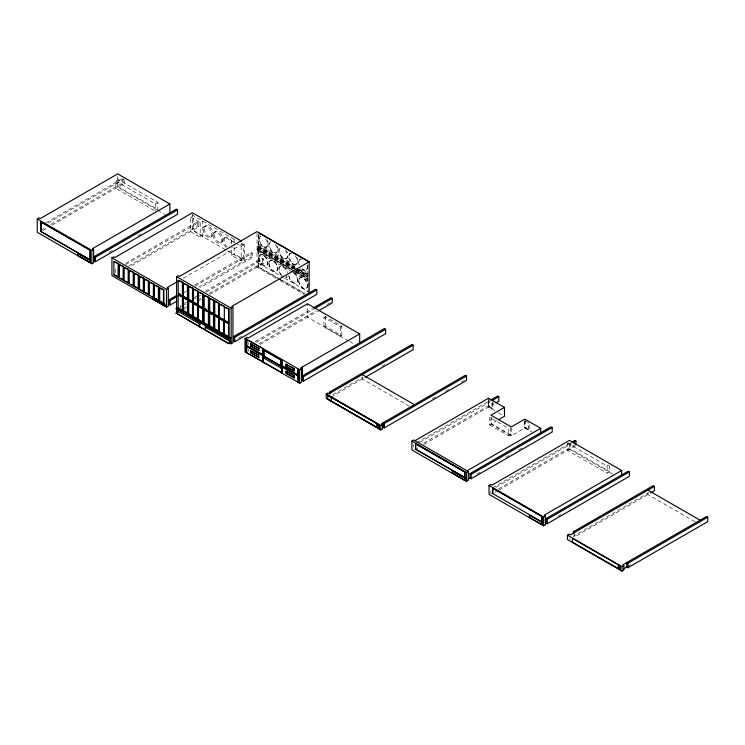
<?xml version="1.0" encoding="UTF-8"?>
<svg xmlns="http://www.w3.org/2000/svg" width="745" height="745" viewBox="0 0 745 745"><rect width="100%" height="100%" fill="white"/><g stroke="black" fill="none" stroke-linecap="round" stroke-linejoin="round"><path stroke-width="0.56" stroke-dasharray="3.73 2.79" d="M154.299 210.518L115.894 188.345L115.894 181.175L118.483 179.685L157.875 202.426L157.875 209.587L118.483 186.846L118.483 179.685M45.873 222.857L121.966 178.921M48.043 222.997L124.164 179.042M40.863 230.196L45.873 227.309M50.874 224.413L122.962 182.795L124.164 183.493L124.164 180.15M43.061 230.317L48.043 227.449M52.02 225.148L124.164 183.493M115.894 181.175L155.286 203.925L157.875 202.426M109.161 252.387L113.138 250.097M138.021 235.727L141.997 233.427M190.58 217.084L200.219 222.643L202.808 221.153L202.808 235.755L200.219 237.255L190.58 231.686L190.58 217.084L193.169 215.584L237.022 240.905M125.56 263.311L197.649 221.693L198.859 222.383L198.859 226.834L130.692 266.198M125.709 264.615L198.859 222.383M128.568 266.03L197.649 226.145L198.859 226.834M204.363 226.527L205.564 225.828M214.271 232.244L215.482 231.555M210.574 237.292L211.785 236.603M224.189 237.972L225.39 237.273A6.221 3.595 60 0 1 232.747 243.801M220.492 243.019L221.693 242.321M231.537 244.099L231.537 240.728L234.126 239.229L234.126 242.6M183.205 278.304L244.546 242.879L244.546 260.685L226.489 250.264M235.392 242.954L241.175 246.297L243.764 244.798L243.764 259.4L241.175 260.899L231.537 255.33L231.537 248.597M260.163 236.407L260.648 236.128A6.221 3.595 60 0 0 260.927 243.773A6.221 3.595 60 0 0 267.362 246.502A6.221 3.595 60 0 0 265.956 238.391M231.537 255.33L234.126 253.84L243.764 259.4M295.448 268.219L257.779 246.465L257.779 244.965L258.804 244.379L297.469 266.701M257.779 246.465L258.319 246.157L295.001 267.334M294.461 269.299L257.779 248.113L257.779 246.614L258.319 246.306L295.001 267.483M292.478 270.072L257.779 250.041L258.319 246.306M194.79 284.963L251.018 252.499L252.22 253.198L252.22 257.649L200.163 287.71M270.081 242.134L270.565 241.855A6.221 3.595 60 0 0 270.565 249.035A6.221 3.595 60 0 0 276.777 252.62A6.221 3.595 60 0 0 276.777 245.44M184.136 292.506L186.148 291.351M195.153 286.145L252.22 253.198M257.779 250.041L258.319 249.724L292.031 269.187M292.478 272.139L257.779 252.108L257.779 250.19L258.319 249.873L292.031 269.336M257.779 252.108L258.617 251.624L290.345 269.941M266.384 247.182L266.868 246.902M198.775 287.114L251.018 256.951L252.22 257.649M267.688 250.692L268.712 250.097M184.192 303.438L186.194 302.284M194.203 297.655L198.207 295.346M205.22 291.304L262.287 258.357L263.497 259.046L263.497 263.497L210.248 294.238M182.385 305.869L186.371 303.578M194.333 298.978L196.317 297.832M197.313 297.255L201.299 294.955M206.272 292.087L263.497 259.046M258.319 263.246L283.407 277.382M276.302 252.9L276.777 252.62M184.192 307.89L186.194 306.735M197.211 300.375L201.215 298.065M209.224 293.437L262.287 262.808L263.497 263.497M182.385 310.32L186.371 308.03M199.306 300.561L201.299 299.406M258.319 249.873L258.319 266.943L280.427 279.356M277.606 256.42L278.63 255.824M289.907 253.579L290.392 253.3A6.221 3.595 60 0 0 290.392 260.48A6.221 3.595 60 0 0 296.612 264.075A6.221 3.595 60 0 0 296.612 256.895M286.21 258.627L286.695 258.347A6.221 3.595 60 0 0 286.695 251.167M287.523 262.138L288.548 261.551M299.825 259.307L300.31 259.027A6.221 3.595 60 0 0 299.611 264.754M291.882 253.402A6.221 3.595 60 0 0 289.209 259.307A6.221 3.595 60 0 0 296.128 264.354L296.612 264.075M286.518 277.038L286.21 277.214A6.221 3.595 60 0 0 286.909 276.563M306.046 270.072L306.521 269.792M299.416 269.01L307.35 273.592L308.374 272.996L300.44 268.414M296.445 268.796L307.35 275.091L307.89 274.775L307.89 261.83M296.445 268.936L307.35 275.24L307.89 274.924L307.89 276.423L307.35 276.74L295.448 269.867M297.432 271.161L307.35 276.889L307.89 276.572L307.35 280.725L308.188 280.241L308.188 291.686L284.394 277.95M238.53 338.146L242.516 335.846M254.93 341.676L312.006 308.728M256.168 342.346L313.44 309.287M258.943 343.808L316.01 310.861M327.018 304.509L331.022 302.191M260.201 344.479L317.398 311.457M323.954 317.417L325.341 316.616L341.843 326.142L341.843 335.669L340.456 336.47L323.954 326.943L323.954 317.417L340.456 326.943L341.843 326.142M323.954 326.943L325.341 326.142L341.843 335.669M332.875 394.589L362.908 377.249M381.934 366.27L384.932 364.529M331.078 397.02L364.249 377.864M432.389 398.761L435.378 397.029M445.37 391.265L449.356 388.955M461.341 382.045L464.34 380.313M416.604 442.781L489.623 400.633M419.808 442.325L490.424 401.555M423.607 443.191L493.618 402.775M488.375 400.605L488.375 406.686L489.037 406.304L492.836 408.493L492.836 401.406M417.815 447.931L414.918 449.598L413.717 448.909L413.717 444.458M423.793 444.476L494.159 403.855M488.375 406.686L492.166 408.875L492.836 408.493M510.632 427.332L510.632 434.838L508.761 435.918L508.761 428.403L489.614 417.349L489.614 424.864L496.738 420.748M524.62 420.515L524.62 427.611L525.281 427.23L529.08 429.418L529.08 422.331M490.927 417.424L490.927 424.101L511.256 435.834L524.806 428.012L531.772 432.026M524.62 427.611L528.41 429.8L529.08 429.418M476.949 474.016L480.935 471.715M505.846 457.337L509.831 455.037M518.799 449.859L522.785 447.559M609.661 465.504L609.661 471.65L607.073 473.14L567.681 450.399L567.681 443.238L569.404 442.241M492.65 487.798L570.745 442.716M495.844 487.351L571.331 443.769M498.656 488.785L574.749 444.849M494.848 492.371L497.837 490.648M498.833 490.08L575.95 445.547M567.681 450.399L570.27 448.9L609.661 471.65M567.681 443.238L607.073 465.979L608.795 464.982M557.958 516.173L560.948 514.45M649.184 492.436L573.371 536.214L574.572 536.903L649.761 493.497M627.737 566.442L630.754 564.701M257.779 244.965L296.445 267.287M298.969 269.625L307.89 274.775M298.969 269.774L307.89 274.924M257.779 246.614L295.448 268.368M258.319 247.806L295.998 269.56M296.985 270.128L307.89 276.423M294.014 268.554L258.319 247.955L258.319 249.724M295.001 269.131L307.89 276.572M257.779 248.262L293.465 268.871M295.998 271.478L307.89 278.351M295.998 271.627L307.89 278.49L307.89 291.863M293.465 270.649L307.35 278.658L307.35 276.889M257.779 250.19L294.461 271.366M295.448 271.934L307.35 278.807M294.312 272.232L308.188 280.241M293.465 272.717L307.35 280.725M240.877 243.131L243.764 244.798M231.537 240.728L234.433 242.395M281.424 279.934L304.23 293.092M525.57 421.065L528.41 422.713L528.41 429.8M258.319 266.943L278.146 278.388M279.142 278.956L304.919 293.847M202.808 235.755L193.169 230.196L193.169 215.584M276.078 278.239L257.025 267.231L257.025 231.62M280.092 280.558L304.174 294.452M156.823 209.811L117.701 187.228L117.701 176.099M157.828 210.397L164.85 214.448M225.493 249.687L192.387 230.568L192.387 213.88M612.623 474.183L569.487 449.282L569.487 442.604M695.057 521.789L647.908 494.568L647.908 490.117M494.531 410.532L488.562 407.087L488.562 398.184M498.507 412.832L504.477 416.278M348.641 340.903L307.508 317.165L307.508 303.811M349.638 341.489L353.651 343.799M510.632 434.838L491.476 423.784L491.476 417.34M489.614 424.864L508.761 435.918M409.396 406.239L362.247 379.019L362.247 374.567M181.398 306.446L180.188 305.748L180.188 309.091M492.045 493.991L490.843 493.292L490.843 488.841M569.273 538.579L570.474 539.268M607.073 465.979L607.073 473.14M574.572 532.452L574.572 536.903M570.27 442.763L570.27 448.9M525.281 420.133L525.281 427.23M524.806 421.335L524.806 428.012M511.256 428.04L511.256 435.834M492.166 401.788L492.166 408.875M489.037 399.208L489.037 406.304M340.456 326.943L340.456 336.47M325.341 316.616L325.341 326.142M307.35 273.592L307.35 275.091M307.35 275.24L307.35 276.74M262.287 258.357L262.287 262.808M258.804 235.215L258.804 244.379M258.617 251.624L258.617 266.766M258.319 234.349L258.319 246.157M251.018 252.499L251.018 256.951M248.327 342.43L248.327 344.656M248.327 349.107L248.327 351.333M241.175 246.297L241.175 260.899M234.126 247.098L234.126 253.84M200.219 222.643L200.219 237.255M197.649 221.693L197.649 226.145M155.286 203.925L155.286 211.086M122.962 178.344L122.962 182.795M115.549 269.094L115.549 273.545M307.182 265.825A6.221 3.595 60 0 1 301.799 268.936M299.127 265.024A6.221 3.595 60 0 1 301.799 259.13M295.216 255.833A6.221 3.595 60 0 1 296.128 264.354M285.307 250.115A6.221 3.595 60 0 1 286.704 258.236A6.221 3.595 60 0 1 280.278 255.498A6.221 3.595 60 0 1 279.999 247.852L280.474 247.573A6.221 3.595 60 0 0 280.474 254.753A6.221 3.595 60 0 0 286.695 258.347M275.389 244.388A6.221 3.595 60 0 1 276.563 252.723A6.221 3.595 60 0 1 269.82 248.839A6.221 3.595 60 0 1 270.994 241.846M265.471 238.661A6.221 3.595 60 0 1 266.645 247.005A6.221 3.595 60 0 1 259.903 243.112A6.221 3.595 60 0 1 261.076 236.128M293.018 272.474A6.221 3.595 60 0 1 297.413 280.092A6.221 3.595 60 0 1 293.018 282.634A6.221 3.595 60 0 1 288.622 275.017M280.902 274.961A6.221 3.595 60 0 1 280.427 266.254A6.221 3.595 60 0 1 287.356 272.968M307.666 265.546A6.221 3.595 60 0 1 302.274 268.656M282.271 275.901A6.221 3.595 60 0 1 279.915 266.552A6.221 3.595 60 0 1 287.216 271.32M287.216 276.395A6.221 3.595 60 0 1 285.605 277.326M294.461 273.136A6.221 3.595 60 0 1 297.655 280.763A6.221 3.595 60 0 1 292.934 282.215A6.221 3.595 60 0 1 288.92 274.84M227.365 246.912A6.221 3.595 60 0 1 225.39 237.273M232.31 247.396A6.221 3.595 60 0 1 231.611 248.048M226.154 247.601A6.221 3.595 60 0 1 223.807 238.251A6.221 3.595 60 0 1 231.108 243.019M298.54 280.744A6.221 3.595 60 0 0 305.133 288.948A6.221 3.595 60 0 0 305.133 280.148A6.221 3.595 60 0 0 298.54 280.744M268.796 263.572A6.221 3.595 60 0 0 275.389 271.776A6.221 3.595 60 0 0 275.389 262.976A6.221 3.595 60 0 0 268.796 263.572M258.878 257.844A6.221 3.595 60 0 0 265.471 266.049A6.221 3.595 60 0 0 265.471 257.258A6.221 3.595 60 0 0 258.878 257.844M259.176 257.668A6.221 3.595 60 0 0 265.779 265.872A6.221 3.595 60 0 0 265.779 257.081A6.221 3.595 60 0 0 259.176 257.668M269.094 263.395A6.221 3.595 60 0 0 275.687 271.599A6.221 3.595 60 0 0 275.687 262.808A6.221 3.595 60 0 0 269.094 263.395M298.838 280.567A6.221 3.595 60 0 0 305.431 288.771A6.221 3.595 60 0 0 305.431 279.98A6.221 3.595 60 0 0 298.838 280.567M214.188 234.396A6.221 3.595 60 0 0 220.781 242.6A6.221 3.595 60 0 0 220.781 233.809A6.221 3.595 60 0 0 214.188 234.396M204.279 228.678A6.221 3.595 60 0 0 210.872 236.882A6.221 3.595 60 0 0 210.872 228.082A6.221 3.595 60 0 0 204.279 228.678M212.986 235.094A6.221 3.595 60 0 0 219.579 243.298A6.221 3.595 60 0 0 219.579 234.507A6.221 3.595 60 0 0 212.986 235.094M203.068 229.367A6.221 3.595 60 0 0 209.662 237.571A6.221 3.595 60 0 0 209.662 228.78A6.221 3.595 60 0 0 203.068 229.367"/><path stroke-width="1.12" d="M169.86 203.99L92.427 248.7L93.628 249.389L93.628 262.743L91.821 263.786L37.25 232.282L37.25 218.928L39.057 217.885L40.258 218.583L117.701 173.874L169.86 203.99L169.86 212.893M40.891 221.889L90.219 250.227L90.098 259.893L40.891 231.481L40.891 221.889L90.219 250.227M40.891 231.481L90.219 259.828M77.694 253.281L90.219 260.378L90.098 262.603L77.694 255.433L77.694 253.281L90.219 260.378M77.694 255.433L90.219 262.529M37.25 218.928L91.821 250.432L93.628 249.389M94.233 256.559L176.332 209.159L177.534 209.857L177.534 214.309L95.434 261.7L94.233 261.011L94.233 256.559L95.434 257.249L177.534 209.857M177.17 281.787L167.113 287.589L168.314 288.287L168.314 306.093L166.508 307.136L111.936 275.631L111.936 257.826L113.743 256.783L114.954 257.472L192.387 212.763L241.538 241.147M113.901 261.607L118.604 263.758L118.604 276.982L118.12 277.252L113.901 274.821L113.901 261.607L118.604 263.758M118.939 264.512L123.633 266.673L123.633 279.887L123.158 280.167L118.939 277.727L118.939 264.512L123.633 266.673M123.977 267.418L128.671 269.578L128.671 282.793L128.187 283.072L123.977 280.632L123.977 267.418L128.671 269.578M113.901 274.821L118.604 276.982M129.006 270.333L133.709 272.484L133.709 285.698L133.225 285.978L129.006 283.547L129.006 270.333L133.709 272.484M118.939 277.727L122.795 279.394M134.044 273.238L138.747 275.389L138.747 288.604L138.263 288.883L134.044 286.453L134.044 273.238L138.747 275.389M123.977 280.632L127.833 282.308M139.082 276.144L143.776 278.295L143.776 291.519L143.301 291.789L139.082 289.358L139.082 276.144L143.776 278.295M129.006 283.547L129.49 283.268M144.12 279.049L148.814 281.21L148.814 294.424L148.329 294.703L144.12 292.263L144.12 279.049L148.814 281.21M134.044 286.453L134.528 286.173M149.149 281.955L153.852 284.115L153.852 297.329L153.368 297.609L149.149 295.169L149.149 281.955L153.852 284.115M139.082 289.358L139.566 289.079L139.566 275.864M154.187 284.86L158.89 287.021L158.89 300.235L158.406 300.514L154.187 298.084L154.187 284.86L158.89 287.021M144.12 292.263L144.595 291.984M176.574 312.295L176.574 276.674L178.381 275.631L179.582 276.33L257.025 231.62L309.184 261.737L309.184 292.897M159.225 287.775L163.919 289.926L163.919 303.14L163.444 303.42L159.225 300.989L159.225 287.775L163.919 289.926M149.149 295.169L149.633 294.89M178.204 280.334L182.898 282.485L182.898 295.7L182.413 295.979L178.204 293.549L178.204 280.334L182.898 282.485M259.614 233.958L260.098 233.679M111.936 257.826L166.508 289.33L168.314 288.287M152.38 298.782L164.906 305.878L152.38 298.782L152.501 296.836M154.187 298.084L156.357 298.773M183.233 283.24L187.936 285.391L187.936 298.605L187.451 298.885L183.233 296.454L183.233 283.24L187.936 285.391M159.225 300.989L163.919 303.14M188.271 286.145L192.974 288.306L192.974 301.52L192.489 301.79L188.271 299.36L188.271 286.145L192.974 288.306M178.204 293.549L180.374 294.238M177.133 300.999L170.121 305.05L168.919 304.351L168.919 299.9L176.882 295.309M178.204 294.936L182.898 297.097L182.898 310.311L182.413 310.59L178.204 308.151L178.204 294.936L182.898 297.097M168.919 299.9L170.121 300.598L177.133 296.547M164.785 304.062L152.38 296.901M193.309 289.051L198.002 291.211L198.002 304.426L197.527 304.705L193.309 302.265L193.309 289.051L198.002 291.211M183.233 296.454L187.936 298.605M183.233 297.842L187.936 300.002L187.936 313.217L187.451 313.496L183.233 311.056L183.233 297.842L187.936 300.002M278.146 244.658L278.63 244.379L307.378 260.974M198.347 291.956L203.04 294.117L203.04 307.331L202.556 307.611L198.347 305.171L198.347 291.956L203.04 294.117M188.271 299.36L192.126 301.027M188.271 300.747L192.974 302.908L192.974 316.122L192.489 316.401L188.271 313.962L188.271 300.747L192.974 302.908M230.997 337.727L228.585 339.124L176.127 308.486L177.627 307.611L230.093 337.904L230.093 342.84L228.585 343.706L176.127 313.077L178.53 311.68L200.312 324.252M204.195 295.337L208.898 297.497L208.898 310.712L208.414 310.991L204.195 308.551L204.195 295.337L208.898 297.497M193.309 302.265L197.164 303.932M176.127 313.422L177.627 312.555L177.627 309.017M193.309 303.662L198.002 305.813L198.002 319.028L197.527 319.307L193.309 316.876L193.309 303.662L198.002 305.813M183.233 311.056L183.717 310.777M209.233 298.251L213.936 300.403L213.936 313.617L213.452 313.896L209.233 311.466L209.233 298.251L213.936 300.403M198.347 306.567L203.04 308.719L203.04 321.933L202.556 322.213L198.347 319.782L198.347 306.567L203.04 308.719M188.271 313.962L188.755 313.692L188.755 300.477M214.271 314.371L218.965 316.523L214.271 314.371L214.271 301.157L214.756 300.878L218.965 303.308L218.965 313.226M204.195 308.551L206.365 309.25M204.195 309.948L208.898 312.099L208.898 325.314L208.414 325.593L204.195 323.162L204.195 309.948L208.898 312.099M193.309 316.876L193.793 316.597M214.271 301.157L218.965 303.308M219.309 304.062L224.003 306.214L219.309 304.062L219.309 317.277L224.003 319.437M209.233 311.466L213.936 313.617M209.233 312.853L213.936 315.005L213.936 328.228L213.452 328.498L209.233 326.068L209.233 312.853L213.936 315.005M198.347 319.782L198.822 319.503M224.338 306.968L229.041 309.128L229.041 322.343L228.557 322.622L224.338 320.182L224.338 306.968L229.041 309.128M199.427 322.287L199.911 322.008L199.427 326.524M214.271 315.759L218.965 317.919L218.965 331.134L218.49 331.413L214.271 328.973L214.271 315.759L218.965 317.919M307.89 261.83L308.374 261.551M309.184 261.737L231.751 306.446L232.952 307.145L232.952 342.756L231.146 343.799L229.162 342.653M204.195 323.162L204.679 322.883M176.574 276.674L231.146 308.188L232.952 307.145M219.309 317.277L219.784 316.998M205.285 325.667L205.769 325.388M219.309 318.664L224.003 320.825L224.003 334.039L223.519 334.319L219.309 331.879L219.309 318.664L224.003 320.825M209.233 326.068L213.936 328.228M205.285 329.905L205.769 326.45M224.338 320.182L224.822 319.903M224.338 321.579L229.041 323.73L229.041 336.945L228.557 337.224L224.338 334.794L224.338 321.579L229.041 323.73M214.271 328.973L218.965 331.134M224.338 334.794L224.822 334.514M176.127 308.486L228.585 338.77L230.093 337.904M233.558 336.563L315.656 289.162L316.858 289.861L316.858 294.312L234.759 341.713L233.558 341.014L233.558 336.563L234.759 337.262L316.858 289.861M176.127 313.077L228.585 343.361L230.997 341.974L205.257 327.111M245.012 338.5L263.236 348.679L263.236 362.033L245.012 351.854L245.012 338.5L247.117 337.28L248.327 337.979L307.508 303.811L359.677 333.918L359.677 342.821M252.955 349.135L262.883 354.862L246.697 345.876L246.995 339.301M246.697 345.876L250.972 347.99M250.665 343.92L258.981 348.371L250.665 343.92L250.665 346.006L258.981 350.457L250.665 346.006M246.697 346.425L262.883 355.421L246.697 346.425L246.697 352.823L262.883 361.819M313.002 308.151L331.022 297.739L332.233 298.438L332.233 302.889L318.385 310.879M314.427 308.709L332.233 298.438M250.665 350.876L250.972 352.785L258.981 357.414L250.665 352.962L250.665 350.876L258.981 355.328L251.968 351.277M246.697 339.469L262.883 348.464L262.938 362.2L281.955 372.835M263.236 348.679L282.318 359.686L282.318 366.093L298.196 375.257L298.196 368.859L282.318 359.686M263.795 350.178L280.679 359.788L280.558 365.842L263.795 356.157L263.795 350.178L280.679 359.788M263.795 356.157L280.679 365.767M263.795 356.371L263.795 358.177L263.795 356.371L280.679 365.981L280.558 367.853L280.679 365.981M282.318 366.093L298.196 375.257M285.912 364.268L294.228 368.719L293.93 370.982L285.912 366.354L285.912 364.268L294.228 368.719M298.196 375.815L282.02 366.819L298.196 375.815L298.68 382.492L298.68 369.138L298.196 368.859M285.912 366.354L294.228 370.805M281.955 359.481L282.02 373.217L282.318 366.642M294.228 377.762L285.912 373.31L286.22 371.057L286.22 373.143L294.228 377.762L294.228 375.676L287.216 371.634M359.677 333.918L300.486 368.095L301.688 368.784L301.688 382.138L299.648 383.321L298.438 382.632L298.68 369.138M298.438 369.278L299.648 369.967L301.688 368.784M285.912 371.224L294.228 375.676M385.603 329.253L384.392 328.554L302.293 375.955L303.494 376.644L385.603 329.253L385.603 333.704L303.494 381.095L302.293 380.406L302.293 367.052M282.02 373.217L298.196 382.213M466.538 375.983L384.439 423.383L383.237 422.685L383.237 427.136L384.439 427.835L466.538 380.434L466.538 375.983L465.336 375.284L381.431 423.728L382.632 424.426L382.632 428.878L380.825 429.921L326.254 398.407L326.254 393.956L328.061 392.913L329.262 393.611L413.177 345.168L413.177 349.619L365.246 377.287M329.867 394.096L329.867 391.87L411.966 344.469L413.177 345.168M327.744 395.306L377.194 423.719L377.072 427.537L327.744 399.059L327.744 395.306L377.194 423.719M377.613 424.101L379.298 424.929L379.177 428.757L377.613 427.853L377.613 424.101L379.298 424.929M326.254 393.956L380.825 425.469L382.632 424.426M377.613 427.853L379.298 428.692M411.911 441.049L413.717 440.006L468.288 471.51L468.288 480.413L466.482 481.456L411.911 449.952L411.911 441.049L466.482 472.553L468.288 471.51M414.918 440.695L488.562 398.184L504.477 407.375L504.477 416.278L498.675 419.631M490.62 400.056L497.623 396.014L498.824 396.703L498.824 401.155L496.03 402.775M415.542 443.722L464.88 472.069L464.759 477.564L415.542 449.151L415.542 443.722L464.88 472.069M492.296 400.475L498.824 396.703M415.542 449.151L464.88 477.489M504.477 407.375L490.927 415.198L511.256 426.932L524.806 419.109L540.721 428.3L540.721 432.752M452.345 470.942L464.88 478.039L464.759 480.264L452.345 473.103L452.345 470.942L464.88 478.039M452.345 473.103L464.88 480.19M467.078 470.812L540.721 428.3M469.974 478.048L469.974 473.596L550.993 426.82L552.194 427.518L552.194 431.97L471.175 478.746L469.974 478.048L468.046 479.156M469.974 473.596L471.175 474.295L552.194 427.518M621.647 470.495L544.213 515.205L545.414 515.903L545.414 524.806L543.608 525.849L489.037 494.335L489.037 485.433L490.843 484.39L492.045 485.088L569.487 440.379L621.647 470.495L621.647 474.947M571.75 442.139L574.749 440.397L575.95 441.096L575.95 444.439M492.678 488.115L542.006 516.453L541.885 521.947L541.885 516.527L492.678 488.115L492.678 493.535L542.006 521.882M573.184 442.698L575.95 441.096M492.678 493.535L492.799 488.04M529.481 515.335L529.481 517.486L529.481 515.335L542.006 522.431L541.885 524.657L542.006 522.431M489.037 485.433L543.608 516.946L545.414 515.903M546.02 518.613L628.119 471.213L629.32 471.911L629.32 476.362L547.221 523.763L546.02 523.064L546.02 518.613L547.221 519.312L629.32 471.911M623.463 568.91L626.731 567.019L627.942 567.718L707.75 521.64L707.75 517.188L706.549 516.49L622.643 564.933L623.844 565.632L623.844 570.083L622.038 571.126L567.466 539.622L567.466 535.171L569.273 534.128L570.474 534.817L654.38 486.373L654.38 490.825L650.683 492.966M573.371 533.988L573.371 531.762L653.179 485.684L654.38 486.373M572.384 542.248L572.505 538.421L618.406 564.924L618.406 568.677L572.505 542.183M618.406 564.924L618.406 568.677M618.825 565.306L618.825 569.059L618.825 565.306L620.511 566.144L620.389 569.962L620.511 566.144M567.466 535.171L622.038 566.675L623.844 565.632M626.731 567.019L626.731 562.568L627.942 563.267L707.75 517.188M327.744 399.059L377.194 427.472M258.804 232.924L268.712 238.651M269.709 239.229L277.634 243.801M647.908 490.117L700.077 520.224M362.247 374.567L414.416 404.684M227.355 321.365L229.041 322.343M573.371 531.762L574.572 532.452M329.867 391.87L331.078 392.568M184.564 311.27L187.936 313.217M189.593 314.176L192.974 316.122M195.479 317.566L198.002 319.028M207.212 324.345L208.898 325.314M221.47 332.577L224.003 334.039M225.67 334.999L229.041 336.945M263.795 358.177L280.679 367.788M132.023 284.73L133.709 285.698M135.367 286.657L138.747 288.604M140.405 289.563L143.776 291.519M145.443 292.478L148.814 294.424M264.224 362.601L282.318 373.04M529.481 517.486L542.006 524.582M618.825 569.059L620.511 569.897M627.942 563.267L627.942 567.718M622.038 566.675L622.038 571.126M547.221 519.312L547.221 523.763M543.608 516.946L543.608 525.849M471.175 474.295L471.175 478.746M466.482 472.553L466.482 481.456M464.759 472.134L464.759 477.564M464.759 478.104L464.759 480.264M452.466 470.877L452.466 473.028M415.663 443.657L415.663 449.077M384.439 423.383L384.439 427.835M380.825 425.469L380.825 429.921M379.177 425.004L379.177 428.757M377.734 424.026L377.734 427.788M377.072 423.784L377.072 427.537M331.292 397.215L331.292 400.968M303.494 376.644L303.494 381.095M299.648 369.967L299.648 383.321M297.898 369.036L297.898 375.433M297.898 375.983L297.898 382.39M293.93 368.896L293.93 370.982M293.93 375.853L293.93 377.938M286.22 364.1L286.22 366.186M281.657 359.658L281.657 373.012M280.558 359.854L280.558 365.842M263.916 350.113L263.916 356.091M262.575 348.641L262.575 355.039M262.575 355.598L262.575 361.996M258.683 348.548L258.683 350.634M258.683 355.505L258.683 357.591M250.972 343.743L250.972 345.829M246.521 339.022L246.521 352.376M246.213 339.199L246.213 352.553M234.759 337.262L234.759 341.713M231.146 308.188L231.146 343.799M228.557 309.408L228.557 322.622M228.557 324.01L228.557 337.224M223.519 321.104L223.519 334.319M218.49 303.588L218.49 316.802M218.49 318.199L218.49 331.413M214.756 300.878L214.756 314.092M214.756 315.48L214.756 328.694M213.452 300.682L213.452 313.896M213.452 315.284L213.452 328.498M209.718 297.972L209.718 311.187M209.718 312.574L209.718 325.788M208.414 297.776L208.414 310.991M208.414 312.379L208.414 325.593M205.285 325.314L205.285 330.258M202.556 294.396L202.556 307.611M202.556 308.998L202.556 322.213M199.427 321.933L199.427 326.878M197.527 291.491L197.527 304.705M197.527 306.093L197.527 319.307M192.489 288.576L192.489 301.79M192.489 303.187L192.489 316.401M188.755 285.866L188.755 299.08M187.451 285.67L187.451 298.885M187.451 300.282L187.451 313.496M182.413 282.765L182.413 295.979M182.413 297.367L182.413 310.59M178.53 309.557L178.53 311.68M170.121 300.598L170.121 305.05M166.508 289.33L166.508 307.136M164.906 303.997L164.785 305.944M163.444 290.205L163.444 303.42M159.709 287.496L159.709 300.71M158.406 287.3L158.406 300.514M153.368 284.394L153.368 297.609M148.329 281.489L148.329 294.703M143.301 278.574L143.301 291.789M138.263 275.669L138.263 288.883M133.225 272.763L133.225 285.978M128.187 269.858L128.187 283.072M123.158 266.952L123.158 280.167M119.424 264.233L119.424 277.447M118.12 264.037L118.12 277.252M95.434 257.249L95.434 261.7M91.821 250.432L91.821 263.786M90.098 250.292L90.098 259.893M90.098 260.443L90.098 262.603M77.815 253.207L77.815 255.367M41.012 221.814L41.012 231.416"/></g></svg>
